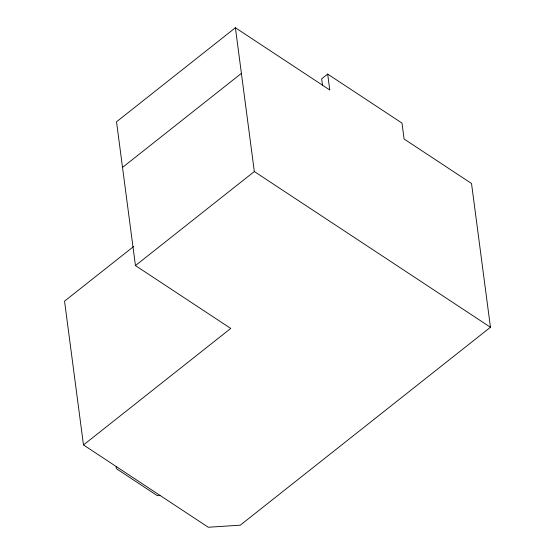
<?xml version="1.0" encoding="UTF-8"?>
<svg xmlns="http://www.w3.org/2000/svg" width="555" height="555" viewBox="0 0 555 555"><rect width="100%" height="100%" fill="white"/><g stroke="black" fill="none" stroke-linecap="round" stroke-linejoin="round"><path stroke-width="0.83" d="M327.672 74.079L329.76 89.986L235.396 27.75L116.515 121.795L135.441 265.581L230.748 328.435L83.479 444.943L208.278 527.25L240.253 525.19L490.454 327.263L471.521 183.483L404.089 139.007L401.993 123.099L327.672 74.079L321.657 78.831L322.538 85.532M122.516 167.416L241.404 73.364M133.776 246.392L64.547 301.157L83.479 444.943M135.441 265.581L254.329 171.537L235.396 27.75M254.329 171.537L490.454 327.263M116.286 466.505A4.149 2.983 -7.5 0 0 117.362 469.322L156.482 495.129A3.191 2.296 -7.5 0 0 159.951 495.4"/></g></svg>
